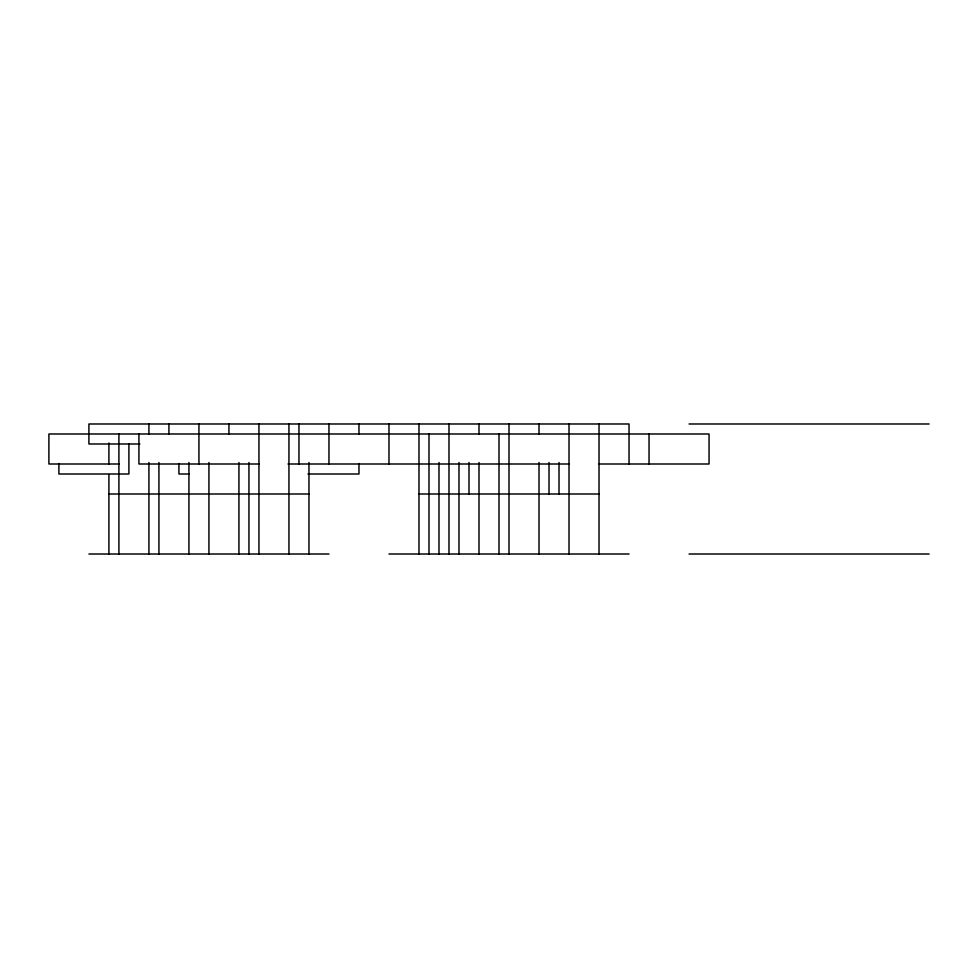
<?xml version="1.0" encoding="UTF-8"?>
<svg xmlns="http://www.w3.org/2000/svg" width="978" height="978" viewBox="0 0 978 978"><rect width="100%" height="100%" fill="white"/><g stroke="black" fill="none" stroke-linecap="round" stroke-linejoin="round"><path stroke-width="1.47" d="M689.05 423.987L929.1 423.987M139.915 443.988L88.912 443.988L88.912 423.987L629.037 423.987L629.037 464M119.414 464L48.9 464L48.9 433.987L709.05 433.987L709.05 464L599.025 464M259.451 464L138.925 464L138.925 433.987M287.96 464L569.013 464M188.937 474L178.925 474L178.925 463.499M307.96 474L358.975 474L358.975 463.499M108.913 494L308.962 494M418.987 494L599.025 494M88.912 554.013L328.963 554.013M388.975 554.013L629.037 554.013M689.05 554.013L929.1 554.013M649.037 433.987L649.037 464M599.025 423.987L599.025 554.013M569.013 423.987L569.013 554.013M559.013 462.496L559.013 494M549.013 462.496L549.013 494M539.012 423.987L539.012 433.987M539.012 462.496L539.012 554.013M509 423.987L509 554.013M499 433.987L499 554.013M479 423.987L479 433.987M479 462.496L479 554.013M469 462.496L469 494M458.988 462.496L458.988 554.013M448.988 423.987L448.988 554.013M438.988 462.496L438.988 554.013M428.987 433.987L428.987 554.013M418.987 423.987L418.987 554.013M388.975 423.987L388.975 464M358.975 423.987L358.975 433.987M328.963 423.987L328.963 464M308.962 462.496L308.962 554.013M298.962 423.987L298.962 464M288.95 423.987L288.95 554.013M258.95 423.987L258.95 554.013M248.95 462.496L248.95 554.013M238.938 462.496L238.938 554.013M228.938 423.987L228.938 433.987M208.937 462.496L208.937 554.013M198.937 423.987L198.937 464M188.937 462.496L188.937 554.013M168.925 423.987L168.925 433.987M158.925 462.496L158.925 554.013M148.925 423.987L148.925 433.987M148.925 462.496L148.925 554.013M128.913 443.988L128.913 474L58.9 474L58.9 463.499M118.913 433.987L118.913 554.013M108.913 442.985L108.913 464M108.913 474.501L108.913 554.013"/></g></svg>
